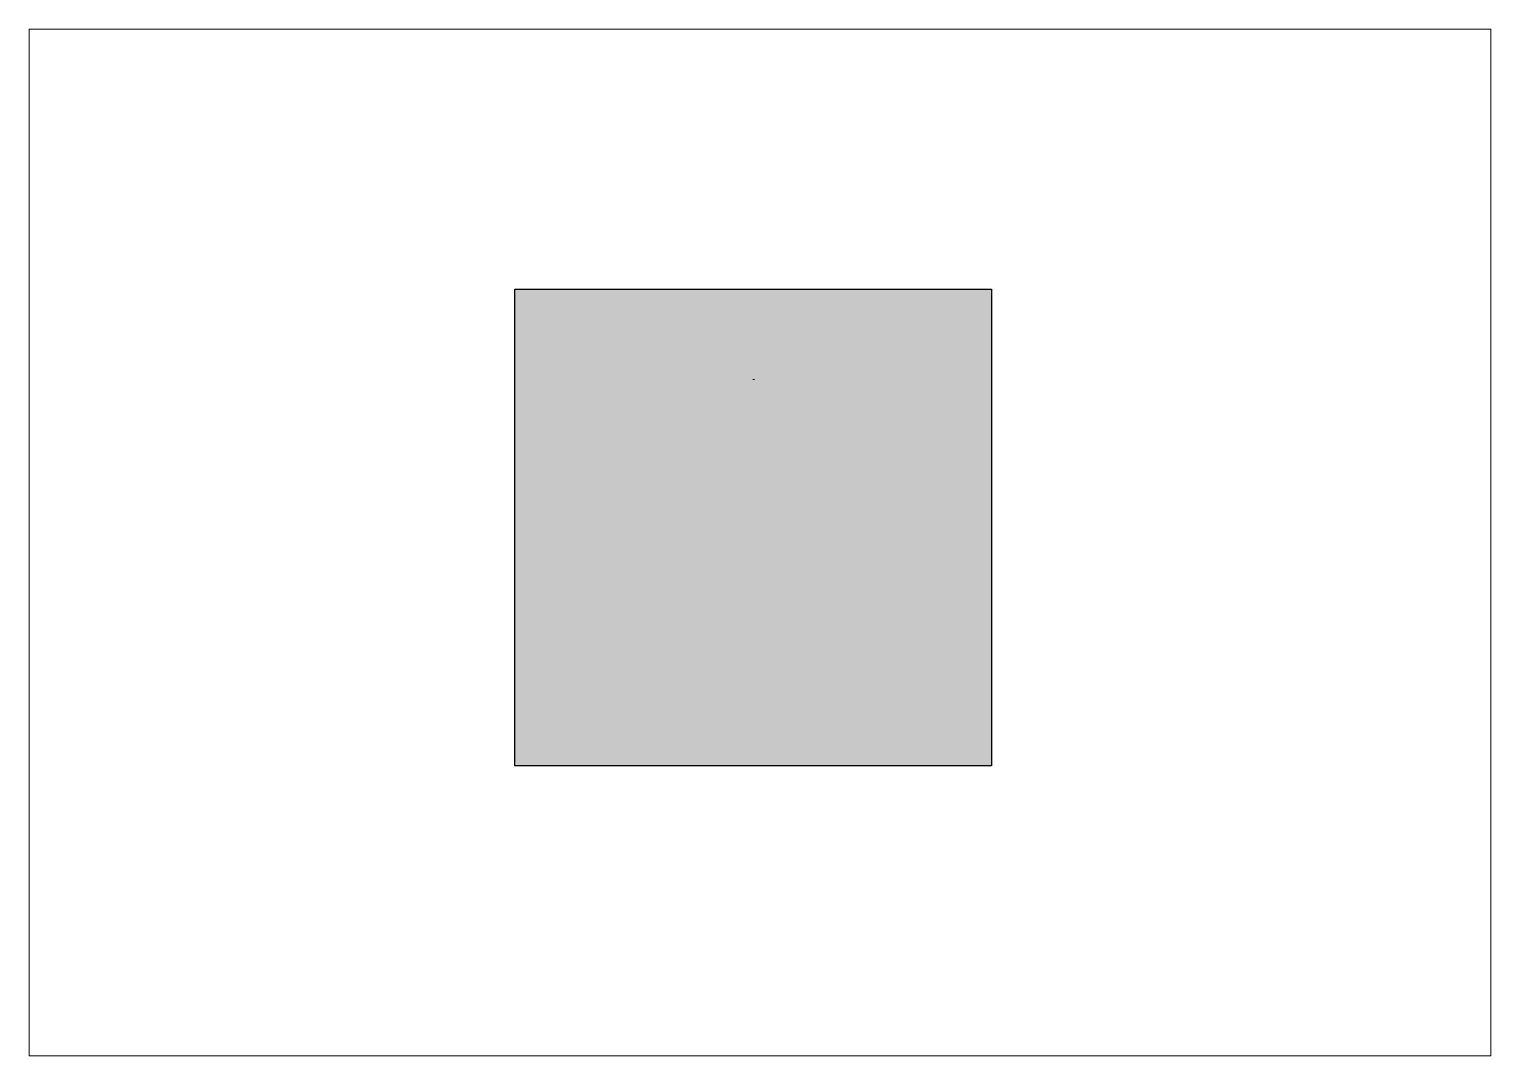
# Paper-space layout 'Présentation1' of a CAD drawing. Header units: millimetres. Extents: x 18 to 240, y 20 to 175.
# The model-space entities are those that its viewports show. They can reach past a viewport. Long polylines and large blocks are cut down to what shows.
import ezdxf

# ---------------------------------------------------------------- set-up
doc = ezdxf.new("R2010")
doc.units = ezdxf.units.MM

msp = doc.modelspace()

# ---------------------------------------------------------------- hatches: boundary and pattern name
h = msp.add_hatch(color=7)
h.dxf.hatch_style = 1
h.paths.add_polyline_path([(3045.256, 3317.446), (3057.256, 3317.446), (3057.256, 3305.446), (3045.256, 3305.446)])
at = {"true_color": 0xffffff}
h = msp.add_hatch(color=7, dxfattribs=at)
h.dxf.hatch_style = 1
edge = h.paths.add_edge_path()
edge.add_line((3049.575, 3309.861), (3048.278, 3309.861))
edge.add_arc((3050.428, 3310.088), 2.161, 186.0325, 189.4969)
edge.add_arc((3050.428, 3310.088), 2.161, 189.4969, 193.2076)
edge.add_arc((3050.428, 3310.088), 2.161, 193.2076, 194.1895)
edge.add_arc((3050.428, 3310.088), 2.161, 194.1895, 198.6952)
edge.add_line((3048.38, 3309.396), (3048.439, 3309.24))
edge.add_line((3048.439, 3309.24), (3048.51, 3309.091))
edge.add_line((3048.51, 3309.091), (3048.589, 3308.95))
edge.add_line((3048.589, 3308.95), (3048.676, 3308.819))
edge.add_line((3048.676, 3308.819), (3048.773, 3308.695))
edge.add_line((3048.773, 3308.695), (3051.315, 3308.79))
edge.add_line((3051.315, 3308.79), (3051.198, 3308.791))
edge.add_line((3051.198, 3308.791), (3051.003, 3308.803))
edge.add_line((3051.003, 3308.803), (3050.821, 3308.824))
edge.add_line((3050.821, 3308.824), (3050.65, 3308.855))
edge.add_line((3050.65, 3308.855), (3050.493, 3308.896))
edge.add_line((3050.493, 3308.896), (3050.345, 3308.946))
edge.add_line((3050.345, 3308.946), (3050.211, 3309.008))
edge.add_line((3050.211, 3309.008), (3050.09, 3309.079))
edge.add_line((3050.09, 3309.079), (3049.981, 3309.161))
edge.add_line((3049.981, 3309.161), (3049.883, 3309.253))
edge.add_line((3049.883, 3309.253), (3049.797, 3309.354))
edge.add_line((3049.797, 3309.354), (3049.723, 3309.465))
edge.add_line((3049.723, 3309.465), (3049.661, 3309.587))
edge.add_line((3049.661, 3309.587), (3049.612, 3309.719))
edge.add_line((3049.612, 3309.719), (3049.575, 3309.861))
h.paths.add_polyline_path([(3051.285, 3314.124), (3051.285, 3315.166), (3051.246, 3315.167), (3051.235, 3315.167), (3051.054, 3315.163), (3050.877, 3315.15), (3050.705, 3315.13), (3050.54, 3315.102), (3050.379, 3315.065), (3050.224, 3315.021), (3050.076, 3314.969), (3049.931, 3314.909), (3049.793, 3314.84), (3049.661, 3314.764), (3049.534, 3314.679), (3049.412, 3314.587), (3049.409, 3314.584), (3049.285, 3314.475), (3049.173, 3314.359), (3049.072, 3314.238), (3048.984, 3314.109), (3048.907, 3313.975), (3048.843, 3313.834), (3048.79, 3313.687), (3048.748, 3313.534), (3048.718, 3313.374), (3048.701, 3313.208), (3048.695, 3313.036), (3048.698, 3312.914), (3048.714, 3312.748), (3048.741, 3312.587), (3048.782, 3312.429), (3048.835, 3312.274), (3048.9, 3312.124), (3048.92, 3312.084), (3049.003, 3311.932), (3049.097, 3311.793), (3049.201, 3311.67), (3049.315, 3311.56), (3049.439, 3311.465), (3049.527, 3311.406), (3049.647, 3311.34), (3049.783, 3311.276), (3049.934, 3311.215), (3050.1, 3311.155), (3050.284, 3311.098), (3050.482, 3311.043), (3051.858, 3310.683), (3051.889, 3310.675), (3052.085, 3310.616), (3052.253, 3310.546), (3052.391, 3310.471), (3052.499, 3310.386), (3052.58, 3310.294), (3052.628, 3310.213), (3052.695, 3310.063), (3052.735, 3309.908), (3052.748, 3309.745), (3052.748, 3309.74), (3052.732, 3309.584), (3052.688, 3309.439), (3052.615, 3309.303), (3052.512, 3309.178), (3052.379, 3309.065), (3052.283, 3309.001), (3052.155, 3308.937), (3052.013, 3308.884), (3051.859, 3308.844), (3051.691, 3308.814), (3051.51, 3308.797), (3051.315, 3308.79), (3048.773, 3308.695), (3048.878, 3308.579), (3048.992, 3308.471), (3049.114, 3308.371), (3049.246, 3308.278), (3049.385, 3308.195), (3049.502, 3308.132), (3049.642, 3308.066), (3049.786, 3308.004), (3049.935, 3307.951), (3050.086, 3307.903), (3050.242, 3307.861), (3050.401, 3307.826), (3050.566, 3307.797), (3050.732, 3307.775), (3050.903, 3307.758), (3051.078, 3307.749), (3051.256, 3307.746), (3051.349, 3307.746), (3051.531, 3307.753), (3051.71, 3307.767), (3051.883, 3307.787), (3052.05, 3307.814), (3052.213, 3307.847), (3052.37, 3307.887), (3052.523, 3307.934), (3052.67, 3307.989), (3052.812, 3308.049), (3052.949, 3308.116), (3053.08, 3308.189), (3053.207, 3308.27), (3053.328, 3308.358), (3053.453, 3308.46), (3053.57, 3308.571), (3053.676, 3308.688), (3053.77, 3308.811), (3053.853, 3308.941), (3053.925, 3309.077), (3053.986, 3309.219), (3054.035, 3309.367), (3054.074, 3309.522), (3054.102, 3309.684), (3054.119, 3309.851), (3054.124, 3310.024), (3054.12, 3310.169), (3054.103, 3310.331), (3054.074, 3310.49), (3054.033, 3310.645), (3053.979, 3310.798), (3053.913, 3310.946), (3053.835, 3311.091), (3053.745, 3311.232), (3053.693, 3311.301), (3053.607, 3311.397), (3053.508, 3311.488), (3053.396, 3311.576), (3053.271, 3311.658), (3053.134, 3311.736), (3052.983, 3311.809), (3052.82, 3311.878), (3052.644, 3311.942), (3052.455, 3312.001), (3052.253, 3312.055), (3051.031, 3312.361), (3050.971, 3312.376), (3050.773, 3312.437), (3050.598, 3312.505), (3050.447, 3312.583), (3050.319, 3312.668), (3050.215, 3312.763), (3050.133, 3312.866), (3050.076, 3312.978), (3050.041, 3313.098), (3050.029, 3313.227), (3050.035, 3313.333), (3050.069, 3313.486), (3050.133, 3313.627), (3050.227, 3313.754), (3050.351, 3313.869), (3050.461, 3313.946), (3050.592, 3314.01), (3050.738, 3314.059), (3050.899, 3314.094), (3051.078, 3314.115), (3051.273, 3314.123)])
h = msp.add_hatch(color=7, dxfattribs=at)
h.dxf.hatch_style = 1
h.paths.add_polyline_path([(3051.285, 3315.166), (3057.256, 3315.164), (3057.256, 3314.121), (3051.285, 3314.123)])

# ---------------------------------------------------------------- linework, layer by layer
at = {"color": 7, "true_color": 0xffffff}
for p, q in [((3045.256, 3305.446), (3045.256, 3317.446)), ((3045.256, 3317.446), (3057.256, 3317.446)), ((3057.256, 3317.446), (3057.256, 3305.446)), ((3057.256, 3305.446), (3045.256, 3305.446))]:
    msp.add_line(p, q, dxfattribs=at)
at = {"color": 255, "lineweight": 0}
msp.add_lwpolyline([(3051.285, 3315.166), (3051.246, 3315.167)], dxfattribs=at)

psp = doc.layouts.new('Présentation1')

# ---------------------------------------------------------------- viewports
at = {"layer": '0', "view_target_point": (3140.533, 3373.927)}
psp.add_viewport(center=(128.93, 97.44), size=(221.96, 155.8773), view_center_point=(-89.106, -62.861), view_height=25.84281, dxfattribs=at)

doc.saveas('drawing.dxf')
